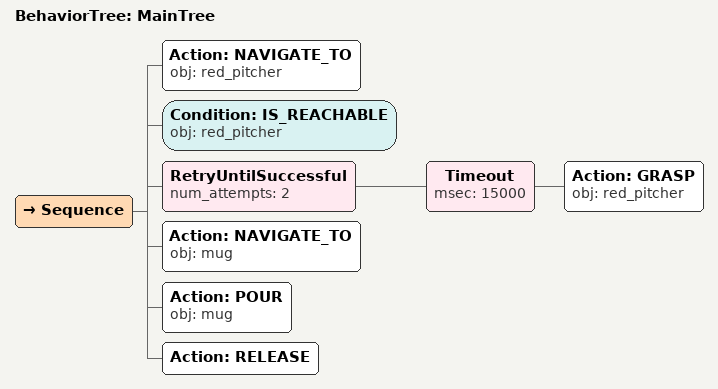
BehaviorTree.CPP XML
<root main_tree_to_execute="MainTree">
  <BehaviorTree ID="MainTree">
    <Sequence>
      <!-- Navigate to red_pitcher -->
      <Action ID="NAVIGATE_TO" obj="red_pitcher" />
      <!-- Check red_pitcher is reachable before GRASP -->
      <Condition ID="IS_REACHABLE" obj="red_pitcher" />
      <!-- Retry GRASP red_pitcher up to 2 attempts -->
      <RetryUntilSuccessful num_attempts="2">
        <!-- Timeout: GRASP red_pitcher within 15s -->
        <Timeout msec="15000">
          <!-- Grasp red_pitcher -->
          <Action ID="GRASP" obj="red_pitcher" />
        </Timeout>
      </RetryUntilSuccessful>
      <!-- Navigate to mug -->
      <Action ID="NAVIGATE_TO" obj="mug" />
      <!-- Pour into mug -->
      <Action ID="POUR" obj="mug" />
      <!-- Release -->
      <Action ID="RELEASE" />
    </Sequence>
  </BehaviorTree>
</root>
